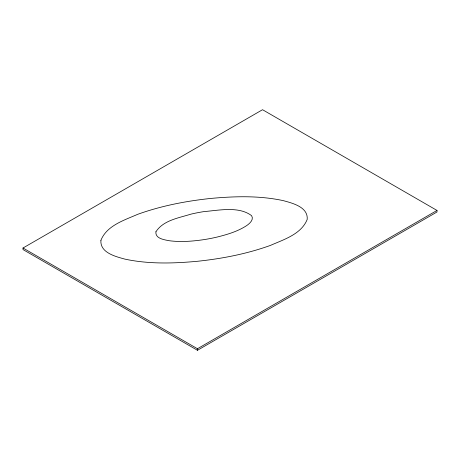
<?xml version="1.0" encoding="UTF-8"?>
<svg xmlns="http://www.w3.org/2000/svg" width="460" height="460" viewBox="0 0 460 460"><rect width="100%" height="100%" fill="white"/><g stroke="black" fill="none" stroke-linecap="round" stroke-linejoin="round"><path stroke-width="0.69" d="M23 248.009L262.539 109.71L437 210.433L437 211.991L197.461 350.29L23 249.567L23 248.009L197.461 348.732L437 210.433M197.461 348.732L197.461 350.29M100.924 240.281C99.843 252.695 115.535 256.53 124.832 259.101C148.637 264.218 173.265 263.505 197.374 261.291C222.191 258.675 246.905 253.885 270.423 245.41C283.826 239.516 301.266 234.255 307.194 219.449C308.275 207.034 292.583 203.199 283.285 200.635C259.48 195.511 234.853 196.224 210.743 198.438C185.926 201.06 161.213 205.844 137.695 214.32C124.286 220.219 106.852 225.475 100.924 240.281M155.905 231.811C155.049 238.705 164.599 239.815 169.498 240.764C181.033 242.224 192.728 241.293 204.183 239.591A109.693 63.33 0 0 0 217.212 237.038C227.476 234.462 237.889 231.397 246.796 225.509C249.751 223.456 254.104 219.581 251.603 215.671C238.78 205.936 218.839 210.387 203.935 211.6A109.693 63.33 0 0 0 190.906 214.153C178.773 217.965 163.225 220.294 155.905 231.811"/></g></svg>
